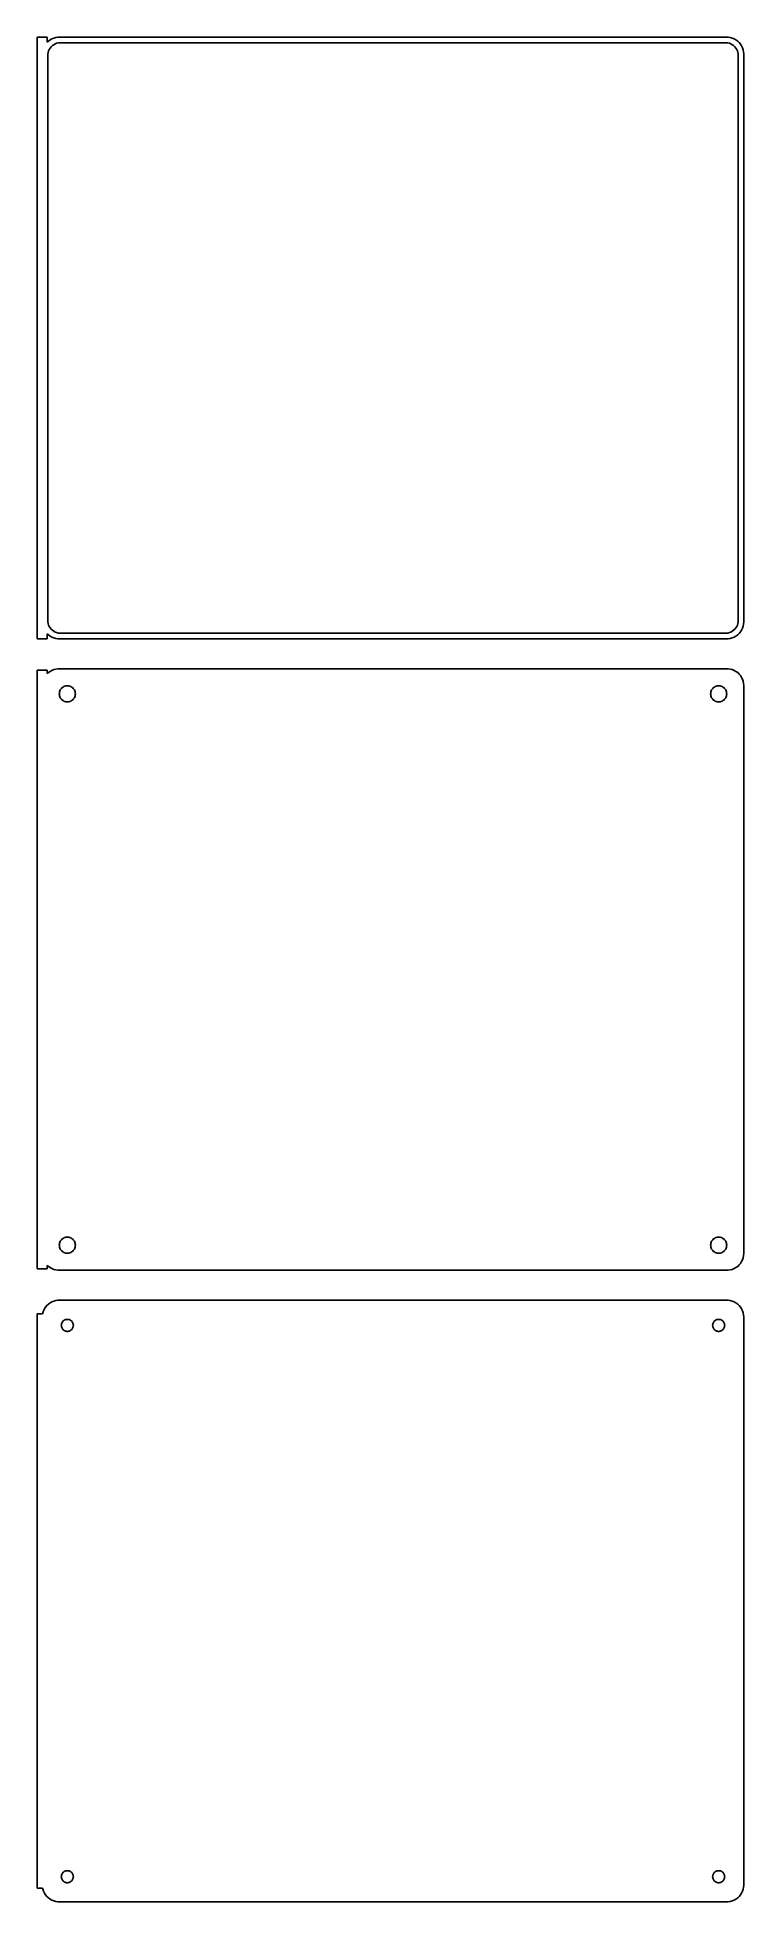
# Model space of a CAD drawing. Header units: metres. Extents: x -106 to 105, y 288 to 846.
import ezdxf

# ---------------------------------------------------------------- set-up
doc = ezdxf.new("R2010")
doc.units = ezdxf.units.M

msp = doc.modelspace()

# ---------------------------------------------------------------- linework, layer by layer
for p, q in [((-103.5, 845.99), (-106.5, 845.99)), ((-106.5, 845.99), (-106.5, 666.01)), ((-103.5, 844.559), (-103.5, 845.99)), ((-103.187, 844.853), (-103.5, 844.559)), ((-102.679, 845.222), (-103.187, 844.853)), ((-102.894, 842.366), (-102.633, 842.776)), ((-102.129, 845.524), (-102.679, 845.222)), ((-102.633, 842.776), (-102.323, 843.151)), ((-102.323, 843.151), (-101.969, 843.484)), ((-101.545, 845.755), (-102.129, 845.524)), ((-101.969, 843.484), (-101.575, 843.77)), ((-101.575, 843.77), (-101.149, 844.004)), ((-100.937, 845.911), (-101.545, 845.755)), ((-101.149, 844.004), (-100.697, 844.183)), ((-100.314, 845.99), (-100.937, 845.911)), ((-100.697, 844.183), (-100.226, 844.304)), ((100.314, 845.99), (-100.314, 845.99)), ((-100.226, 844.304), (-99.7432, 844.365)), ((-99.7432, 844.365), (99.7432, 844.365)), ((99.7432, 844.365), (100.226, 844.304)), ((100.226, 844.304), (100.697, 844.183)), ((100.937, 845.911), (100.314, 845.99)), ((100.697, 844.183), (101.149, 844.004)), ((101.545, 845.755), (100.937, 845.911)), ((101.149, 844.004), (101.575, 843.77)), ((102.129, 845.524), (101.545, 845.755)), ((101.575, 843.77), (101.969, 843.484)), ((101.969, 843.484), (102.323, 843.151)), ((102.679, 845.222), (102.129, 845.524)), ((102.323, 843.151), (102.633, 842.776)), ((102.633, 842.776), (102.894, 842.366)), ((103.187, 844.853), (102.679, 845.222)), ((103.645, 844.423), (103.187, 844.853)), ((104.045, 843.939), (103.645, 844.423)), ((104.382, 843.409), (104.045, 843.939)), ((104.649, 842.841), (104.382, 843.409)), ((104.843, 842.243), (104.649, 842.841)), ((-103.373, 840.5), (-103.342, 840.985)), ((-103.373, 671.5), (-103.373, 840.5)), ((-103.342, 840.985), (-103.251, 841.463)), ((-103.251, 841.463), (-103.101, 841.926)), ((-103.101, 841.926), (-102.894, 842.366)), ((102.894, 842.366), (103.101, 841.926)), ((103.101, 841.926), (103.251, 841.463)), ((103.251, 841.463), (103.342, 840.985)), ((103.342, 840.985), (103.373, 840.5)), ((103.373, 840.5), (103.373, 671.5)), ((104.961, 841.627), (104.843, 842.243)), ((105, 841), (104.961, 841.627)), ((105, 671), (105, 841)), ((-103.342, 671.015), (-103.373, 671.5)), ((-103.251, 670.537), (-103.342, 671.015)), ((-103.101, 670.074), (-103.251, 670.537)), ((-102.894, 669.634), (-103.101, 670.074)), ((-102.633, 669.224), (-102.894, 669.634)), ((102.894, 669.634), (102.633, 669.224)), ((103.101, 670.074), (102.894, 669.634)), ((103.251, 670.537), (103.101, 670.074)), ((103.342, 671.015), (103.251, 670.537)), ((103.373, 671.5), (103.342, 671.015)), ((104.649, 669.159), (104.843, 669.757)), ((104.843, 669.757), (104.961, 670.373)), ((104.961, 670.373), (105, 671)), ((-106.5, 666.01), (-103.5, 666.01)), ((-103.5, 667.441), (-103.187, 667.147)), ((-103.5, 666.01), (-103.5, 667.441)), ((-103.187, 667.147), (-102.679, 666.778)), ((-102.679, 666.778), (-102.129, 666.476)), ((-102.323, 668.849), (-102.633, 669.224)), ((-101.969, 668.516), (-102.323, 668.849)), ((-102.129, 666.476), (-101.545, 666.245)), ((-101.575, 668.23), (-101.969, 668.516)), ((-101.149, 667.996), (-101.575, 668.23)), ((-101.545, 666.245), (-100.937, 666.089)), ((-100.697, 667.817), (-101.149, 667.996)), ((-100.937, 666.089), (-100.314, 666.01)), ((-100.226, 667.696), (-100.697, 667.817)), ((-100.314, 666.01), (100.314, 666.01)), ((-99.7432, 667.635), (-100.226, 667.696)), ((99.7432, 667.635), (-99.7432, 667.635)), ((100.226, 667.696), (99.7432, 667.635)), ((100.697, 667.817), (100.226, 667.696)), ((100.314, 666.01), (100.937, 666.089)), ((101.149, 667.996), (100.697, 667.817)), ((100.937, 666.089), (101.545, 666.245)), ((101.575, 668.23), (101.149, 667.996)), ((101.545, 666.245), (102.129, 666.476)), ((101.969, 668.516), (101.575, 668.23)), ((102.323, 668.849), (101.969, 668.516)), ((102.129, 666.476), (102.679, 666.778)), ((102.633, 669.224), (102.323, 668.849)), ((102.679, 666.778), (103.187, 667.147)), ((103.187, 667.147), (103.645, 667.577)), ((103.645, 667.577), (104.045, 668.061)), ((104.045, 668.061), (104.382, 668.591)), ((104.382, 668.591), (104.649, 669.159)), ((-103.5, 656.615), (-106.5, 656.615)), ((-106.5, 656.615), (-106.5, 477.385)), ((-103.5, 655.559), (-103.5, 656.615)), ((-103.187, 655.853), (-103.5, 655.559)), ((-102.679, 656.222), (-103.187, 655.853)), ((-102.129, 656.524), (-102.679, 656.222)), ((-101.545, 656.755), (-102.129, 656.524)), ((-100.937, 656.911), (-101.545, 656.755)), ((-100.314, 656.99), (-100.937, 656.911)), ((100.314, 656.99), (-100.314, 656.99)), ((100.937, 656.911), (100.314, 656.99)), ((101.545, 656.755), (100.937, 656.911)), ((102.129, 656.524), (101.545, 656.755)), ((102.679, 656.222), (102.129, 656.524)), ((103.187, 655.853), (102.679, 656.222)), ((103.645, 655.423), (103.187, 655.853)), ((104.045, 654.939), (103.645, 655.423)), ((104.382, 654.409), (104.045, 654.939)), ((104.649, 653.841), (104.382, 654.409)), ((104.843, 653.243), (104.649, 653.841)), ((104.961, 652.627), (104.843, 653.243)), ((-99.9, 649.5), (-99.8811, 649.801)), ((-99.8811, 649.199), (-99.9, 649.5)), ((-99.8811, 649.801), (-99.8246, 650.097)), ((-99.8246, 648.903), (-99.8811, 649.199)), ((-99.8246, 650.097), (-99.7315, 650.383)), ((-99.7315, 648.617), (-99.8246, 648.903)), ((-99.7315, 650.383), (-99.6031, 650.656)), ((-99.6031, 648.344), (-99.7315, 648.617)), ((-99.6031, 650.656), (-99.4416, 650.911)), ((-99.4416, 648.089), (-99.6031, 648.344)), ((-99.4416, 650.911), (-99.2495, 651.143)), ((-99.2495, 647.857), (-99.4416, 648.089)), ((-99.2495, 651.143), (-99.0298, 651.349)), ((-99.0298, 647.651), (-99.2495, 647.857)), ((-99.0298, 651.349), (-98.786, 651.526)), ((-98.786, 647.474), (-99.0298, 647.651)), ((-98.786, 651.526), (-98.5219, 651.672)), ((-98.5219, 647.328), (-98.786, 647.474)), ((-98.5219, 651.672), (-98.2416, 651.783)), ((-98.2416, 647.217), (-98.5219, 647.328)), ((-98.2416, 651.783), (-97.9497, 651.857)), ((-97.9497, 651.857), (-97.6507, 651.895)), ((-97.6507, 651.895), (-97.3493, 651.895)), ((-97.3493, 651.895), (-97.0503, 651.857)), ((-97.0503, 651.857), (-96.7584, 651.783)), ((-96.7584, 651.783), (-96.4781, 651.672)), ((-96.4781, 647.328), (-96.7584, 647.217)), ((-96.4781, 651.672), (-96.214, 651.526)), ((-96.214, 647.474), (-96.4781, 647.328)), ((-96.214, 651.526), (-95.9702, 651.349)), ((-95.9702, 647.651), (-96.214, 647.474)), ((-95.9702, 651.349), (-95.7505, 651.143)), ((-95.7505, 647.857), (-95.9702, 647.651)), ((-95.7505, 651.143), (-95.5583, 650.911)), ((-95.5583, 648.089), (-95.7505, 647.857)), ((-95.5583, 650.911), (-95.3969, 650.656)), ((-95.3969, 648.344), (-95.5583, 648.089)), ((-95.3969, 650.656), (-95.2685, 650.383)), ((-95.2685, 648.617), (-95.3969, 648.344)), ((-95.2685, 650.383), (-95.1754, 650.097)), ((-95.1754, 648.903), (-95.2685, 648.617)), ((-95.1754, 650.097), (-95.1189, 649.801)), ((-95.1189, 649.199), (-95.1754, 648.903)), ((-95.1189, 649.801), (-95.1, 649.5)), ((-95.1, 649.5), (-95.1189, 649.199)), ((95.1, 649.5), (95.1189, 649.801)), ((95.1189, 649.199), (95.1, 649.5)), ((95.1189, 649.801), (95.1754, 650.097)), ((95.1754, 648.903), (95.1189, 649.199)), ((95.1754, 650.097), (95.2685, 650.383)), ((95.2685, 648.617), (95.1754, 648.903)), ((95.2685, 650.383), (95.3969, 650.656)), ((95.3969, 648.344), (95.2685, 648.617)), ((95.3969, 650.656), (95.5583, 650.911)), ((95.5583, 648.089), (95.3969, 648.344)), ((95.5583, 650.911), (95.7505, 651.143)), ((95.7505, 647.857), (95.5583, 648.089)), ((95.7505, 651.143), (95.9702, 651.349)), ((95.9702, 647.651), (95.7505, 647.857)), ((95.9702, 651.349), (96.214, 651.526)), ((96.214, 647.474), (95.9702, 647.651)), ((96.214, 651.526), (96.4781, 651.672)), ((96.4781, 647.328), (96.214, 647.474)), ((96.4781, 651.672), (96.7584, 651.783)), ((96.7584, 647.217), (96.4781, 647.328)), ((96.7584, 651.783), (97.0503, 651.857)), ((97.0503, 651.857), (97.3493, 651.895)), ((97.3493, 651.895), (97.6507, 651.895)), ((97.6507, 651.895), (97.9497, 651.857)), ((97.9497, 651.857), (98.2416, 651.783)), ((98.2416, 651.783), (98.5219, 651.672)), ((98.5219, 647.328), (98.2416, 647.217)), ((98.5219, 651.672), (98.786, 651.526)), ((98.786, 647.474), (98.5219, 647.328)), ((98.786, 651.526), (99.0298, 651.349)), ((99.0298, 647.651), (98.786, 647.474)), ((99.0298, 651.349), (99.2495, 651.143)), ((99.2495, 647.857), (99.0298, 647.651)), ((99.2495, 651.143), (99.4416, 650.911)), ((99.4416, 648.089), (99.2495, 647.857)), ((99.4416, 650.911), (99.6031, 650.656)), ((99.6031, 648.344), (99.4416, 648.089)), ((99.6031, 650.656), (99.7315, 650.383)), ((99.7315, 648.617), (99.6031, 648.344)), ((99.7315, 650.383), (99.8246, 650.097)), ((99.8246, 648.903), (99.7315, 648.617)), ((99.8246, 650.097), (99.8811, 649.801)), ((99.8811, 649.199), (99.8246, 648.903)), ((99.8811, 649.801), (99.9, 649.5)), ((99.9, 649.5), (99.8811, 649.199)), ((105, 652), (104.961, 652.627)), ((105, 482), (105, 652)), ((-97.9497, 647.143), (-98.2416, 647.217)), ((-97.6507, 647.105), (-97.9497, 647.143)), ((-97.3493, 647.105), (-97.6507, 647.105)), ((-97.0503, 647.143), (-97.3493, 647.105)), ((-96.7584, 647.217), (-97.0503, 647.143)), ((97.0503, 647.143), (96.7584, 647.217)), ((97.3493, 647.105), (97.0503, 647.143)), ((97.6507, 647.105), (97.3493, 647.105)), ((97.9497, 647.143), (97.6507, 647.105)), ((98.2416, 647.217), (97.9497, 647.143)), ((-99.7315, 485.383), (-99.6031, 485.656)), ((-99.6031, 485.656), (-99.4416, 485.911)), ((-99.4416, 485.911), (-99.2495, 486.143)), ((-99.2495, 486.143), (-99.0298, 486.349)), ((-99.0298, 486.349), (-98.786, 486.526)), ((-98.786, 486.526), (-98.5219, 486.672)), ((-98.5219, 486.672), (-98.2416, 486.783)), ((-98.2416, 486.783), (-97.9497, 486.857)), ((-97.9497, 486.857), (-97.6507, 486.895)), ((-97.6507, 486.895), (-97.3493, 486.895)), ((-97.3493, 486.895), (-97.0503, 486.857)), ((-97.0503, 486.857), (-96.7584, 486.783)), ((-96.7584, 486.783), (-96.4781, 486.672)), ((-96.4781, 486.672), (-96.214, 486.526)), ((-96.214, 486.526), (-95.9702, 486.349)), ((-95.9702, 486.349), (-95.7505, 486.143)), ((-95.7505, 486.143), (-95.5583, 485.911)), ((-95.5583, 485.911), (-95.3969, 485.656)), ((-95.3969, 485.656), (-95.2685, 485.383)), ((95.2685, 485.383), (95.3969, 485.656)), ((95.3969, 485.656), (95.5583, 485.911)), ((95.5583, 485.911), (95.7505, 486.143)), ((95.7505, 486.143), (95.9702, 486.349)), ((95.9702, 486.349), (96.214, 486.526)), ((96.214, 486.526), (96.4781, 486.672)), ((96.4781, 486.672), (96.7584, 486.783)), ((96.7584, 486.783), (97.0503, 486.857)), ((97.0503, 486.857), (97.3493, 486.895)), ((97.3493, 486.895), (97.6507, 486.895)), ((97.6507, 486.895), (97.9497, 486.857)), ((97.9497, 486.857), (98.2416, 486.783)), ((98.2416, 486.783), (98.5219, 486.672)), ((98.5219, 486.672), (98.786, 486.526)), ((98.786, 486.526), (99.0298, 486.349)), ((99.0298, 486.349), (99.2495, 486.143)), ((99.2495, 486.143), (99.4416, 485.911)), ((99.4416, 485.911), (99.6031, 485.656)), ((99.6031, 485.656), (99.7315, 485.383)), ((-99.9, 484.5), (-99.8811, 484.801)), ((-99.8811, 484.199), (-99.9, 484.5)), ((-99.8811, 484.801), (-99.8246, 485.097)), ((-99.8246, 483.903), (-99.8811, 484.199)), ((-99.8246, 485.097), (-99.7315, 485.383)), ((-99.7315, 483.617), (-99.8246, 483.903)), ((-99.6031, 483.344), (-99.7315, 483.617)), ((-99.4416, 483.089), (-99.6031, 483.344)), ((-99.2495, 482.857), (-99.4416, 483.089)), ((-99.0298, 482.651), (-99.2495, 482.857)), ((-98.786, 482.474), (-99.0298, 482.651)), ((-98.5219, 482.328), (-98.786, 482.474)), ((-98.2416, 482.217), (-98.5219, 482.328)), ((-97.9497, 482.143), (-98.2416, 482.217)), ((-97.6507, 482.105), (-97.9497, 482.143)), ((-97.3493, 482.105), (-97.6507, 482.105)), ((-97.0503, 482.143), (-97.3493, 482.105)), ((-96.7584, 482.217), (-97.0503, 482.143)), ((-96.4781, 482.328), (-96.7584, 482.217)), ((-96.214, 482.474), (-96.4781, 482.328)), ((-95.9702, 482.651), (-96.214, 482.474)), ((-95.7505, 482.857), (-95.9702, 482.651)), ((-95.5583, 483.089), (-95.7505, 482.857)), ((-95.3969, 483.344), (-95.5583, 483.089)), ((-95.2685, 483.617), (-95.3969, 483.344)), ((-95.2685, 485.383), (-95.1754, 485.097)), ((-95.1754, 483.903), (-95.2685, 483.617)), ((-95.1754, 485.097), (-95.1189, 484.801)), ((-95.1189, 484.199), (-95.1754, 483.903)), ((-95.1189, 484.801), (-95.1, 484.5)), ((-95.1, 484.5), (-95.1189, 484.199)), ((95.1, 484.5), (95.1189, 484.801)), ((95.1189, 484.199), (95.1, 484.5)), ((95.1189, 484.801), (95.1754, 485.097)), ((95.1754, 483.903), (95.1189, 484.199)), ((95.1754, 485.097), (95.2685, 485.383)), ((95.2685, 483.617), (95.1754, 483.903)), ((95.3969, 483.344), (95.2685, 483.617)), ((95.5583, 483.089), (95.3969, 483.344)), ((95.7505, 482.857), (95.5583, 483.089)), ((95.9702, 482.651), (95.7505, 482.857)), ((96.214, 482.474), (95.9702, 482.651)), ((96.4781, 482.328), (96.214, 482.474)), ((96.7584, 482.217), (96.4781, 482.328)), ((97.0503, 482.143), (96.7584, 482.217)), ((97.3493, 482.105), (97.0503, 482.143)), ((97.6507, 482.105), (97.3493, 482.105)), ((97.9497, 482.143), (97.6507, 482.105)), ((98.2416, 482.217), (97.9497, 482.143)), ((98.5219, 482.328), (98.2416, 482.217)), ((98.786, 482.474), (98.5219, 482.328)), ((99.0298, 482.651), (98.786, 482.474)), ((99.2495, 482.857), (99.0298, 482.651)), ((99.4416, 483.089), (99.2495, 482.857)), ((99.6031, 483.344), (99.4416, 483.089)), ((99.7315, 483.617), (99.6031, 483.344)), ((99.7315, 485.383), (99.8246, 485.097)), ((99.8246, 483.903), (99.7315, 483.617)), ((99.8246, 485.097), (99.8811, 484.801)), ((99.8811, 484.199), (99.8246, 483.903)), ((99.8811, 484.801), (99.9, 484.5)), ((99.9, 484.5), (99.8811, 484.199)), ((104.382, 479.591), (104.649, 480.159)), ((104.649, 480.159), (104.843, 480.757)), ((104.843, 480.757), (104.961, 481.373)), ((104.961, 481.373), (105, 482)), ((-106.5, 477.385), (-103.5, 477.385)), ((-103.5, 477.385), (-103.5, 478.441)), ((-103.5, 478.441), (-103.187, 478.147)), ((-103.187, 478.147), (-102.679, 477.778)), ((-102.679, 477.778), (-102.129, 477.476)), ((-102.129, 477.476), (-101.545, 477.245)), ((-101.545, 477.245), (-100.937, 477.089)), ((-100.937, 477.089), (-100.314, 477.01)), ((-100.314, 477.01), (100.314, 477.01)), ((100.314, 477.01), (100.937, 477.089)), ((100.937, 477.089), (101.545, 477.245)), ((101.545, 477.245), (102.129, 477.476)), ((102.129, 477.476), (102.679, 477.778)), ((102.679, 477.778), (103.187, 478.147)), ((103.187, 478.147), (103.645, 478.577)), ((103.645, 478.577), (104.045, 479.061)), ((104.045, 479.061), (104.382, 479.591)), ((-104.9, 463.944), (-106.5, 463.944)), ((-106.5, 463.944), (-106.5, 292.056)), ((-104.843, 464.243), (-104.9, 463.944)), ((-104.649, 464.841), (-104.843, 464.243)), ((-104.382, 465.409), (-104.649, 464.841)), ((-104.045, 465.939), (-104.382, 465.409)), ((-103.645, 466.423), (-104.045, 465.939)), ((-103.187, 466.853), (-103.645, 466.423)), ((-102.679, 467.222), (-103.187, 466.853)), ((-102.129, 467.524), (-102.679, 467.222)), ((-101.545, 467.755), (-102.129, 467.524)), ((-100.937, 467.911), (-101.545, 467.755)), ((-100.314, 467.99), (-100.937, 467.911)), ((100.314, 467.99), (-100.314, 467.99)), ((100.937, 467.911), (100.314, 467.99)), ((101.545, 467.755), (100.937, 467.911)), ((102.129, 467.524), (101.545, 467.755)), ((102.679, 467.222), (102.129, 467.524)), ((103.187, 466.853), (102.679, 467.222)), ((103.645, 466.423), (103.187, 466.853)), ((104.045, 465.939), (103.645, 466.423)), ((104.382, 465.409), (104.045, 465.939)), ((104.649, 464.841), (104.382, 465.409)), ((104.843, 464.243), (104.649, 464.841)), ((104.961, 463.627), (104.843, 464.243)), ((105, 463), (104.961, 463.627)), ((-99.3, 460.5), (-99.2858, 460.726)), ((-99.2858, 460.274), (-99.3, 460.5)), ((-99.2858, 460.726), (-99.2434, 460.948)), ((-99.2434, 460.052), (-99.2858, 460.274)), ((-99.2434, 460.948), (-99.1736, 461.163)), ((-99.1736, 459.837), (-99.2434, 460.052)), ((-99.1736, 461.163), (-99.0773, 461.367)), ((-99.0773, 459.633), (-99.1736, 459.837)), ((-99.0773, 461.367), (-98.9562, 461.558)), ((-98.9562, 459.442), (-99.0773, 459.633)), ((-98.9562, 461.558), (-98.8121, 461.732)), ((-98.8121, 459.268), (-98.9562, 459.442)), ((-98.8121, 461.732), (-98.6474, 461.887)), ((-98.6474, 459.113), (-98.8121, 459.268)), ((-98.6474, 461.887), (-98.4645, 462.02)), ((-98.4645, 458.98), (-98.6474, 459.113)), ((-98.4645, 462.02), (-98.2664, 462.129)), ((-98.2664, 458.871), (-98.4645, 458.98)), ((-98.2664, 462.129), (-98.0562, 462.212)), ((-98.0562, 458.788), (-98.2664, 458.871)), ((-98.0562, 462.212), (-97.8373, 462.268)), ((-97.8373, 458.732), (-98.0562, 458.788)), ((-97.8373, 462.268), (-97.613, 462.296)), ((-97.613, 458.704), (-97.8373, 458.732)), ((-97.613, 462.296), (-97.387, 462.296)), ((-97.387, 458.704), (-97.613, 458.704)), ((-97.387, 462.296), (-97.1627, 462.268)), ((-97.1627, 458.732), (-97.387, 458.704)), ((-97.1627, 462.268), (-96.9438, 462.212)), ((-96.9438, 458.788), (-97.1627, 458.732)), ((-96.9438, 462.212), (-96.7336, 462.129)), ((-96.7336, 458.871), (-96.9438, 458.788)), ((-96.7336, 462.129), (-96.5355, 462.02)), ((-96.5355, 458.98), (-96.7336, 458.871)), ((-96.5355, 462.02), (-96.3526, 461.887)), ((-96.3526, 459.113), (-96.5355, 458.98)), ((-96.3526, 461.887), (-96.1879, 461.732)), ((-96.1879, 459.268), (-96.3526, 459.113)), ((-96.1879, 461.732), (-96.0438, 461.558)), ((-96.0438, 459.442), (-96.1879, 459.268)), ((-96.0438, 461.558), (-95.9226, 461.367)), ((-95.9226, 459.633), (-96.0438, 459.442)), ((-95.9226, 461.367), (-95.8264, 461.163)), ((-95.8264, 459.837), (-95.9226, 459.633)), ((-95.8264, 461.163), (-95.7565, 460.948)), ((-95.7565, 460.052), (-95.8264, 459.837)), ((-95.7565, 460.948), (-95.7142, 460.726)), ((-95.7142, 460.274), (-95.7565, 460.052)), ((-95.7142, 460.726), (-95.7, 460.5)), ((-95.7, 460.5), (-95.7142, 460.274)), ((95.7, 460.5), (95.7142, 460.726)), ((95.7142, 460.274), (95.7, 460.5)), ((95.7142, 460.726), (95.7565, 460.948)), ((95.7565, 460.052), (95.7142, 460.274)), ((95.7565, 460.948), (95.8264, 461.163)), ((95.8264, 459.837), (95.7565, 460.052)), ((95.8264, 461.163), (95.9226, 461.367)), ((95.9226, 459.633), (95.8264, 459.837)), ((95.9226, 461.367), (96.0438, 461.558)), ((96.0438, 459.442), (95.9226, 459.633)), ((96.0438, 461.558), (96.1879, 461.732)), ((96.1879, 459.268), (96.0438, 459.442)), ((96.1879, 461.732), (96.3526, 461.887)), ((96.3526, 459.113), (96.1879, 459.268)), ((96.3526, 461.887), (96.5355, 462.02)), ((96.5355, 458.98), (96.3526, 459.113)), ((96.5355, 462.02), (96.7336, 462.129)), ((96.7336, 458.871), (96.5355, 458.98)), ((96.7336, 462.129), (96.9438, 462.212)), ((96.9438, 458.788), (96.7336, 458.871)), ((96.9438, 462.212), (97.1627, 462.268)), ((97.1627, 458.732), (96.9438, 458.788)), ((97.1627, 462.268), (97.387, 462.296)), ((97.387, 458.704), (97.1627, 458.732)), ((97.387, 462.296), (97.613, 462.296)), ((97.613, 458.704), (97.387, 458.704)), ((97.613, 462.296), (97.8373, 462.268)), ((97.8373, 458.732), (97.613, 458.704)), ((97.8373, 462.268), (98.0562, 462.212)), ((98.0562, 458.788), (97.8373, 458.732)), ((98.0562, 462.212), (98.2664, 462.129)), ((98.2664, 458.871), (98.0562, 458.788)), ((98.2664, 462.129), (98.4645, 462.02)), ((98.4645, 458.98), (98.2664, 458.871)), ((98.4645, 462.02), (98.6474, 461.887)), ((98.6474, 459.113), (98.4645, 458.98)), ((98.6474, 461.887), (98.8121, 461.732)), ((98.8121, 459.268), (98.6474, 459.113)), ((98.8121, 461.732), (98.9562, 461.558)), ((98.9562, 459.442), (98.8121, 459.268)), ((98.9562, 461.558), (99.0773, 461.367)), ((99.0773, 459.633), (98.9562, 459.442)), ((99.0773, 461.367), (99.1736, 461.163)), ((99.1736, 459.837), (99.0773, 459.633)), ((99.1736, 461.163), (99.2434, 460.948)), ((99.2434, 460.052), (99.1736, 459.837)), ((99.2434, 460.948), (99.2858, 460.726)), ((99.2858, 460.274), (99.2434, 460.052)), ((99.2858, 460.726), (99.3, 460.5)), ((99.3, 460.5), (99.2858, 460.274)), ((105, 293), (105, 463)), ((-99.2858, 295.726), (-99.2434, 295.948)), ((-99.2434, 295.948), (-99.1736, 296.163)), ((-99.1736, 296.163), (-99.0773, 296.367)), ((-99.0773, 296.367), (-98.9562, 296.558)), ((-98.9562, 296.558), (-98.8121, 296.732)), ((-98.8121, 296.732), (-98.6474, 296.887)), ((-98.6474, 296.887), (-98.4645, 297.02)), ((-98.4645, 297.02), (-98.2664, 297.129)), ((-98.2664, 297.129), (-98.0562, 297.212)), ((-98.0562, 297.212), (-97.8373, 297.268)), ((-97.8373, 297.268), (-97.613, 297.296)), ((-97.613, 297.296), (-97.387, 297.296)), ((-97.387, 297.296), (-97.1627, 297.268)), ((-97.1627, 297.268), (-96.9438, 297.212)), ((-96.9438, 297.212), (-96.7336, 297.129)), ((-96.7336, 297.129), (-96.5355, 297.02)), ((-96.5355, 297.02), (-96.3526, 296.887)), ((-96.3526, 296.887), (-96.1879, 296.732)), ((-96.1879, 296.732), (-96.0438, 296.558)), ((-96.0438, 296.558), (-95.9226, 296.367)), ((-95.9226, 296.367), (-95.8264, 296.163)), ((-95.8264, 296.163), (-95.7565, 295.948)), ((-95.7565, 295.948), (-95.7142, 295.726)), ((95.7142, 295.726), (95.7565, 295.948)), ((95.7565, 295.948), (95.8264, 296.163)), ((95.8264, 296.163), (95.9226, 296.367)), ((95.9226, 296.367), (96.0438, 296.558)), ((96.0438, 296.558), (96.1879, 296.732)), ((96.1879, 296.732), (96.3526, 296.887)), ((96.3526, 296.887), (96.5355, 297.02)), ((96.5355, 297.02), (96.7336, 297.129)), ((96.7336, 297.129), (96.9438, 297.212)), ((96.9438, 297.212), (97.1627, 297.268)), ((97.1627, 297.268), (97.387, 297.296)), ((97.387, 297.296), (97.613, 297.296)), ((97.613, 297.296), (97.8373, 297.268)), ((97.8373, 297.268), (98.0562, 297.212)), ((98.0562, 297.212), (98.2664, 297.129)), ((98.2664, 297.129), (98.4645, 297.02)), ((98.4645, 297.02), (98.6474, 296.887)), ((98.6474, 296.887), (98.8121, 296.732)), ((98.8121, 296.732), (98.9562, 296.558)), ((98.9562, 296.558), (99.0773, 296.367)), ((99.0773, 296.367), (99.1736, 296.163)), ((99.1736, 296.163), (99.2434, 295.948)), ((99.2434, 295.948), (99.2858, 295.726)), ((-106.5, 292.056), (-104.9, 292.056)), ((-104.9, 292.056), (-104.843, 291.757)), ((-104.843, 291.757), (-104.649, 291.159)), ((-104.649, 291.159), (-104.382, 290.591)), ((-104.382, 290.591), (-104.045, 290.061)), ((-99.3, 295.5), (-99.2858, 295.726)), ((-99.2858, 295.274), (-99.3, 295.5)), ((-99.2434, 295.052), (-99.2858, 295.274)), ((-99.1736, 294.837), (-99.2434, 295.052)), ((-99.0773, 294.633), (-99.1736, 294.837)), ((-98.9562, 294.442), (-99.0773, 294.633)), ((-98.8121, 294.268), (-98.9562, 294.442)), ((-98.6474, 294.113), (-98.8121, 294.268)), ((-98.4645, 293.98), (-98.6474, 294.113)), ((-98.2664, 293.871), (-98.4645, 293.98)), ((-98.0562, 293.788), (-98.2664, 293.871)), ((-97.8373, 293.732), (-98.0562, 293.788)), ((-97.613, 293.704), (-97.8373, 293.732)), ((-97.387, 293.704), (-97.613, 293.704)), ((-97.1627, 293.732), (-97.387, 293.704)), ((-96.9438, 293.788), (-97.1627, 293.732)), ((-96.7336, 293.871), (-96.9438, 293.788)), ((-96.5355, 293.98), (-96.7336, 293.871)), ((-96.3526, 294.113), (-96.5355, 293.98)), ((-96.1879, 294.268), (-96.3526, 294.113)), ((-96.0438, 294.442), (-96.1879, 294.268)), ((-95.9226, 294.633), (-96.0438, 294.442)), ((-95.8264, 294.837), (-95.9226, 294.633)), ((-95.7565, 295.052), (-95.8264, 294.837)), ((-95.7142, 295.274), (-95.7565, 295.052)), ((-95.7142, 295.726), (-95.7, 295.5)), ((-95.7, 295.5), (-95.7142, 295.274)), ((95.7, 295.5), (95.7142, 295.726)), ((95.7142, 295.274), (95.7, 295.5)), ((95.7565, 295.052), (95.7142, 295.274)), ((95.8264, 294.837), (95.7565, 295.052)), ((95.9226, 294.633), (95.8264, 294.837)), ((96.0438, 294.442), (95.9226, 294.633)), ((96.1879, 294.268), (96.0438, 294.442)), ((96.3526, 294.113), (96.1879, 294.268)), ((96.5355, 293.98), (96.3526, 294.113)), ((96.7336, 293.871), (96.5355, 293.98)), ((96.9438, 293.788), (96.7336, 293.871)), ((97.1627, 293.732), (96.9438, 293.788)), ((97.387, 293.704), (97.1627, 293.732)), ((97.613, 293.704), (97.387, 293.704)), ((97.8373, 293.732), (97.613, 293.704)), ((98.0562, 293.788), (97.8373, 293.732)), ((98.2664, 293.871), (98.0562, 293.788)), ((98.4645, 293.98), (98.2664, 293.871)), ((98.6474, 294.113), (98.4645, 293.98)), ((98.8121, 294.268), (98.6474, 294.113)), ((98.9562, 294.442), (98.8121, 294.268)), ((99.0773, 294.633), (98.9562, 294.442)), ((99.1736, 294.837), (99.0773, 294.633)), ((99.2434, 295.052), (99.1736, 294.837)), ((99.2858, 295.274), (99.2434, 295.052)), ((99.2858, 295.726), (99.3, 295.5)), ((99.3, 295.5), (99.2858, 295.274)), ((104.045, 290.061), (104.382, 290.591)), ((104.382, 290.591), (104.649, 291.159)), ((104.649, 291.159), (104.843, 291.757)), ((104.843, 291.757), (104.961, 292.373)), ((104.961, 292.373), (105, 293)), ((-104.045, 290.061), (-103.645, 289.577)), ((-103.645, 289.577), (-103.187, 289.147)), ((-103.187, 289.147), (-102.679, 288.778)), ((-102.679, 288.778), (-102.129, 288.476)), ((-102.129, 288.476), (-101.545, 288.245)), ((-101.545, 288.245), (-100.937, 288.089)), ((-100.937, 288.089), (-100.314, 288.01)), ((-100.314, 288.01), (100.314, 288.01)), ((100.314, 288.01), (100.937, 288.089)), ((100.937, 288.089), (101.545, 288.245)), ((101.545, 288.245), (102.129, 288.476)), ((102.129, 288.476), (102.679, 288.778)), ((102.679, 288.778), (103.187, 289.147)), ((103.187, 289.147), (103.645, 289.577)), ((103.645, 289.577), (104.045, 290.061))]:
    msp.add_line(p, q)

doc.saveas('drawing.dxf')
